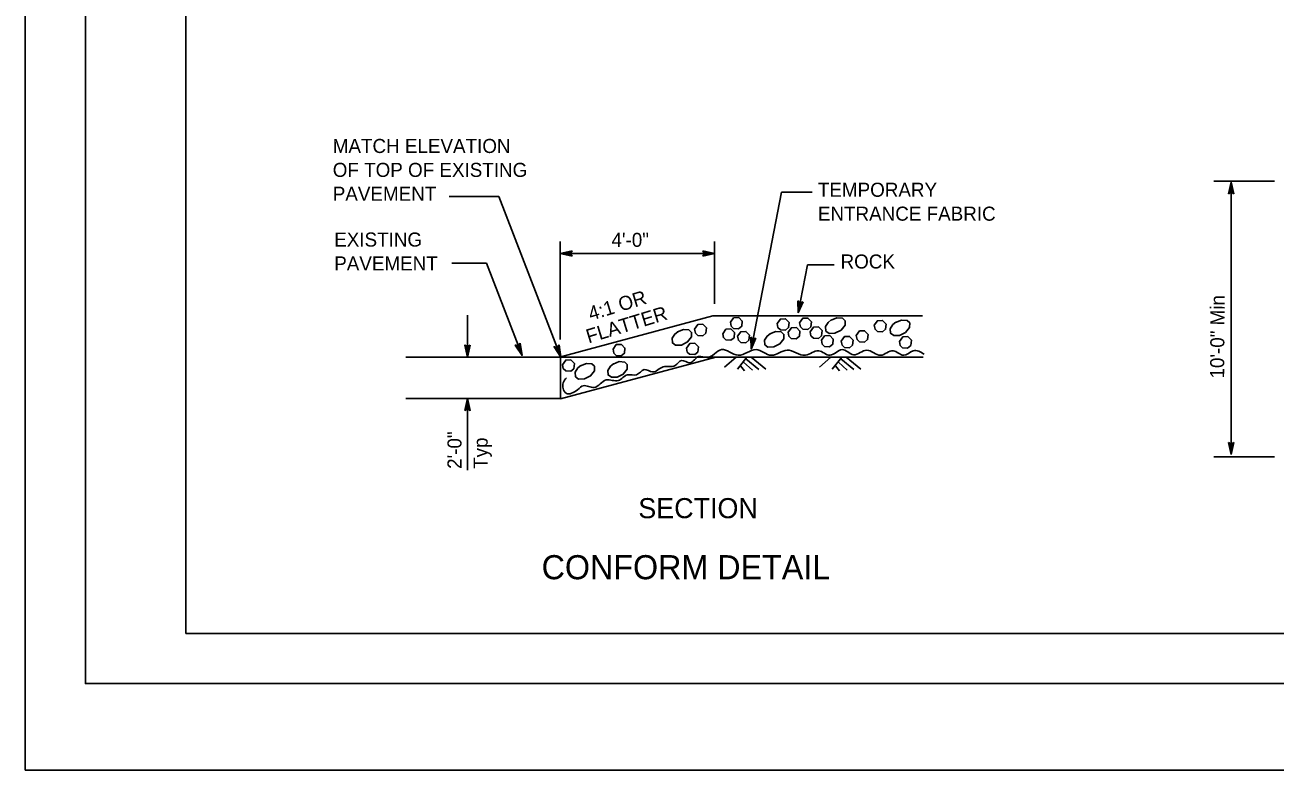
# Model space of a CAD drawing. Extents: x -894 to 866, y -472 to 714.
# Drawn here: x -894 to -272, y -472 to -102 of the extents above; entities that cross this region are included whole.
import ezdxf

# ---------------------------------------------------------------- set-up
doc = ezdxf.new("R2010")
doc.units = 0
for name, color, linetype in [('border_PLOTTING-ELEMENTS', 7, 'Continuous'), ('border_rw_22x34_Cut_Lines', 7, 'Continuous'), ('border_SHEET', 7, 'Continuous'), ('temp_CONSTRUCTION', 7, 'Continuous'), ('temp_CONSTRUCTION-anno', 7, 'Continuous')]:
    doc.layers.add(name, color=color, linetype=linetype)

msp = doc.modelspace()

# ---------------------------------------------------------------- linework, layer by layer
at = {"layer": 'border_PLOTTING-ELEMENTS'}
for points in [[(-894.04, -472.44), (865.96, -472.44), (865.96, 713.56), (-894.04, 713.56)], [(-864.04, 670.56), (835.96, 670.56), (835.96, -429.44), (-864.04, -429.44)]]:
    msp.add_lwpolyline(points, close=True, dxfattribs=at)
at = {"layer": 'border_rw_22x34_Cut_Lines'}
msp.add_lwpolyline([(-864.04, 670.56), (835.96, 670.56), (835.96, -429.44), (-864.04, -429.44)], close=True, dxfattribs=at)
at = {"layer": 'border_SHEET'}
for p, q in [((-814.04, -404.44), (-814.04, 645.56)), ((810.96, -404.44), (-814.04, -404.44))]:
    msp.add_line(p, q, dxfattribs=at)
at = {"layer": 'temp_CONSTRUCTION'}
for p, q in [((-628.3, -266.88), (-551.99, -246.33)), ((-551.99, -246.33), (-447.69, -246.33)), ((-704.61, -266.9), (-627.53, -266.9)), ((-627.72, -287.7), (-550.46, -266.9)), ((-627.72, -266.9), (-627.72, -287.47)), ((-627.72, -266.9), (-550.46, -266.9)), ((-550.46, -266.9), (-447.41, -266.9)), ((-540.42, -266.89), (-546.12, -271.96)), ((-546.12, -266.9), (-506.12, -266.9)), ((-535.02, -266.92), (-539.72, -272.91)), ((-532.82, -266.95), (-525.61, -272.88)), ((-493.23, -266.89), (-498.93, -271.96)), ((-498.93, -266.9), (-458.93, -266.9)), ((-487.83, -266.92), (-492.53, -272.91)), ((-485.63, -266.95), (-478.42, -272.88)), ((-538.22, -271.19), (-536.16, -273.72)), ((-536.66, -269.47), (-532.26, -273.48)), ((-535.48, -267.82), (-529.04, -273.13)), ((-491.03, -271.19), (-488.97, -273.72)), ((-489.47, -269.47), (-485.07, -273.48)), ((-488.29, -267.82), (-481.85, -273.13)), ((-704.61, -287.47), (-627.72, -287.47))]:
    msp.add_line(p, q, dxfattribs=at)
for points in [[(-543.19, -249.56), (-541.6, -247.3), (-539.06, -247.15), (-537.3, -248.98), (-537.55, -251.54), (-539.12, -252.85), (-541.62, -252.66), (-542.8, -251.52), (-543.18, -249.56)], [(-519.94, -250.19), (-518.35, -247.93), (-515.81, -247.78), (-514.05, -249.61), (-514.3, -252.18), (-515.87, -253.48), (-518.37, -253.3), (-519.55, -252.16), (-519.93, -250.19)], [(-508.78, -249.86), (-507.2, -247.59), (-504.66, -247.45), (-502.89, -249.28), (-503.15, -251.84), (-504.72, -253.15), (-507.22, -252.96), (-508.4, -251.82), (-508.78, -249.86)], [(-493.18, -248.47), (-490.21, -247.29), (-487.48, -247.53), (-486.18, -248.76), (-486.22, -250.98), (-488.19, -253.5), (-491.24, -255.02), (-494.11, -255.07), (-495.72, -253.92), (-495.87, -251.64), (-494.56, -249.59), (-493.06, -248.4)], [(-471.68, -251.03), (-470.09, -248.77), (-467.55, -248.63), (-465.79, -250.46), (-466.04, -253.02), (-467.61, -254.32), (-470.12, -254.14), (-471.3, -253), (-471.68, -251.03)], [(-461.05, -249.61), (-458.08, -248.43), (-455.35, -248.67), (-454.05, -249.9), (-454.09, -252.12), (-456.06, -254.63), (-459.11, -256.16), (-461.97, -256.21), (-463.59, -255.06), (-463.74, -252.77), (-462.43, -250.73), (-460.93, -249.53)], [(-569.52, -254.35), (-566.55, -253.17), (-563.82, -253.4), (-562.52, -254.64), (-562.56, -256.85), (-564.53, -259.37), (-567.58, -260.89), (-570.45, -260.94), (-572.06, -259.8), (-572.22, -257.51), (-570.9, -255.47), (-569.4, -254.27)], [(-561.04, -252.96), (-559.45, -250.7), (-556.92, -250.56), (-555.15, -252.39), (-555.41, -254.95), (-556.97, -256.25), (-559.48, -256.07), (-560.66, -254.93), (-561.04, -252.96)], [(-547.05, -255.25), (-545.47, -252.99), (-542.93, -252.84), (-541.16, -254.67), (-541.42, -257.24), (-542.99, -258.54), (-545.49, -258.36), (-546.67, -257.21), (-547.05, -255.25)], [(-539.66, -256.5), (-538.07, -254.24), (-535.53, -254.1), (-533.77, -255.92), (-534.02, -258.49), (-535.59, -259.79), (-538.1, -259.61), (-539.27, -258.47), (-539.66, -256.5)], [(-523.6, -255.31), (-520.63, -254.14), (-517.9, -254.37), (-516.6, -255.61), (-516.64, -257.82), (-518.61, -260.34), (-521.66, -261.86), (-524.53, -261.91), (-526.14, -260.77), (-526.29, -258.48), (-524.98, -256.44), (-523.48, -255.24)], [(-514.5, -254.56), (-512.91, -252.3), (-510.37, -252.15), (-508.61, -253.98), (-508.87, -256.55), (-510.43, -257.85), (-512.94, -257.67), (-514.12, -256.52), (-514.5, -254.56)], [(-503.53, -254.3), (-501.94, -252.04), (-499.4, -251.9), (-497.64, -253.72), (-497.89, -256.29), (-499.46, -257.59), (-501.96, -257.41), (-503.14, -256.27), (-503.52, -254.3)], [(-480.6, -256.16), (-479.01, -253.9), (-476.47, -253.76), (-474.71, -255.58), (-474.96, -258.15), (-476.53, -259.45), (-479.03, -259.27), (-480.21, -258.13), (-480.6, -256.16)], [(-601.58, -262.96), (-599.99, -260.7), (-597.45, -260.56), (-595.69, -262.38), (-595.94, -264.95), (-597.51, -266.25), (-600.02, -266.07), (-601.2, -264.93), (-601.58, -262.96)], [(-565.04, -262.39), (-563.45, -260.13), (-560.91, -259.99), (-559.15, -261.81), (-559.4, -264.38), (-560.97, -265.68), (-563.48, -265.5), (-564.65, -264.36), (-565.04, -262.39)], [(-497.96, -258.52), (-496.37, -256.26), (-493.83, -256.12), (-492.07, -257.95), (-492.32, -260.51), (-493.89, -261.81), (-496.4, -261.63), (-497.58, -260.49), (-497.96, -258.52)], [(-488.08, -258.96), (-486.49, -256.7), (-483.95, -256.56), (-482.19, -258.39), (-482.44, -260.95), (-484.01, -262.25), (-486.52, -262.07), (-487.69, -260.93), (-488.08, -258.96)], [(-459.13, -259.09), (-457.54, -256.83), (-455, -256.68), (-453.23, -258.51), (-453.49, -261.07), (-455.06, -262.38), (-457.56, -262.2), (-458.74, -261.05), (-459.12, -259.09)], [(-626.7, -270.68), (-625.11, -268.42), (-622.57, -268.27), (-620.81, -270.1), (-621.07, -272.66), (-622.63, -273.97), (-625.14, -273.78), (-626.32, -272.64), (-626.7, -270.68)], [(-617.77, -271.2), (-614.8, -270.02), (-612.06, -270.26), (-610.77, -271.49), (-610.81, -273.71), (-612.78, -276.23), (-615.82, -277.75), (-618.69, -277.8), (-620.31, -276.65), (-620.46, -274.36), (-619.15, -272.32), (-617.65, -271.12)], [(-601.5, -270.34), (-598.52, -269.16), (-595.79, -269.4), (-594.49, -270.63), (-594.54, -272.85), (-596.51, -275.37), (-599.55, -276.89), (-602.42, -276.94), (-604.04, -275.79), (-604.19, -273.51), (-602.88, -271.46), (-601.38, -270.27)]]:
    msp.add_lwpolyline(points, dxfattribs=at)
msp.add_spline([(-624.68, -277.14), (-626.39, -279.71), (-626.39, -282.57), (-624.96, -284.86), (-619.25, -283.14), (-616.4, -281.14), (-610.98, -282), (-604.98, -278.29), (-598.99, -278.57), (-594.42, -275.72), (-589.85, -275.72), (-586.14, -273.14), (-581.86, -274.29), (-576.72, -271.72), (-570.72, -271.15), (-567.58, -268.57), (-563.3, -269.72), (-559.02, -266.57), (-555.02, -267.15), (-547.6, -263.15), (-539.32, -266), (-530.47, -263.15), (-522.77, -266), (-515.06, -263.43), (-505.92, -266), (-499.36, -263.72), (-493.65, -266), (-487.65, -263.15), (-481.94, -265.72), (-475.38, -263.43), (-468.53, -266), (-462.25, -263.72), (-457.11, -266), (-452.26, -263.72), (-446.83, -265.43)], degree=3, dxfattribs=at)
at = {"layer": 'temp_CONSTRUCTION-anno'}
for p, q in [((-302.82, -179.24), (-272.67, -179.24)), ((-295.53, -185.65), (-294.22, -179.75)), ((-295.53, -185.65), (-294.22, -179.75)), ((-294.22, -179.75), (-294.22, -315.35)), ((-294.22, -179.75), (-294.22, -179.75)), ((-294.22, -179.75), (-292.91, -185.65)), ((-294.22, -179.75), (-294.22, -179.75)), ((-294.22, -179.75), (-292.91, -185.65)), ((-532.9, -262.98), (-517.87, -184.77)), ((-502.51, -184.77), (-517.87, -184.77)), ((-294.22, -184.87), (-295.53, -185.65)), ((-294.22, -184.87), (-295.53, -185.65)), ((-295.53, -185.65), (-295.53, -185.65)), ((-295.53, -185.65), (-295.53, -185.65)), ((-295.18, -185.44), (-294.22, -181.11)), ((-295.18, -185.44), (-294.22, -181.11)), ((-294.83, -185.21), (-294.22, -182.47)), ((-294.83, -185.21), (-294.22, -182.47)), ((-294.49, -185.04), (-294.22, -183.83)), ((-294.49, -185.04), (-294.22, -183.83)), ((-294.22, -182.47), (-293.6, -185.25)), ((-294.22, -182.47), (-293.6, -185.25)), ((-294.22, -183.83), (-293.96, -185.02)), ((-294.22, -183.83), (-293.96, -185.02)), ((-292.91, -185.65), (-294.22, -184.87)), ((-292.91, -185.65), (-294.22, -184.87)), ((-294.21, -181.12), (-293.26, -185.42)), ((-294.21, -181.12), (-293.26, -185.42)), ((-292.91, -185.65), (-292.91, -185.65)), ((-292.91, -185.65), (-292.91, -185.65)), ((-658.38, -186.96), (-683.15, -186.96)), ((-627.53, -266.9), (-658.38, -186.96)), ((-627.81, -258.17), (-627.81, -209.36)), ((-551.09, -209.36), (-551.09, -240.33)), ((-627.81, -215.32), (-621.91, -214.01)), ((-627.81, -215.32), (-551.09, -215.32)), ((-621.91, -216.64), (-627.81, -215.32)), ((-627.81, -215.32), (-627.81, -215.32)), ((-622.12, -216.29), (-626.45, -215.32)), ((-626.44, -215.32), (-622.14, -214.36)), ((-625.09, -215.32), (-622.31, -214.71)), ((-622.35, -215.93), (-625.09, -215.32)), ((-623.73, -215.32), (-622.54, -215.06)), ((-622.52, -215.59), (-623.73, -215.32)), ((-621.91, -214.01), (-622.69, -215.32)), ((-622.69, -215.32), (-621.91, -216.64)), ((-621.91, -214.01), (-621.91, -214.01)), ((-621.91, -216.64), (-621.91, -216.64)), ((-556.21, -215.32), (-557, -214)), ((-557, -214), (-557, -214)), ((-557, -214), (-551.09, -215.32)), ((-551.09, -215.32), (-557, -216.63)), ((-557, -216.63), (-556.21, -215.32)), ((-557, -216.63), (-557, -216.63)), ((-556.79, -214.35), (-552.45, -215.32)), ((-552.46, -215.32), (-556.77, -216.28)), ((-553.81, -215.32), (-556.59, -215.93)), ((-556.56, -214.71), (-553.81, -215.32)), ((-556.38, -215.05), (-555.17, -215.32)), ((-555.17, -215.32), (-556.36, -215.58)), ((-551.09, -215.32), (-551.09, -215.32)), ((-664.55, -220.14), (-681.69, -220.14)), ((-646.85, -266.05), (-664.55, -220.14)), ((-509.44, -244.91), (-504.83, -220.9)), ((-491.62, -220.9), (-504.83, -220.9)), ((-509.44, -244.91), (-509.61, -238.86)), ((-509.61, -238.86), (-509.61, -238.86)), ((-509.61, -238.86), (-508.48, -239.88)), ((-507.03, -239.36), (-509.44, -244.91)), ((-509.19, -243.57), (-509.31, -239.16)), ((-507.42, -239.5), (-509.19, -243.58)), ((-508.93, -242.24), (-509.01, -239.39)), ((-507.81, -239.66), (-508.93, -242.24)), ((-508.67, -240.91), (-508.7, -239.69)), ((-508.18, -239.77), (-508.67, -240.91)), ((-508.48, -239.88), (-507.03, -239.36)), ((-507.03, -239.36), (-507.03, -239.36)), ((-673.95, -266.9), (-673.95, -246)), ((-509.44, -244.91), (-509.44, -244.91)), ((-675.28, -260.9), (-675.28, -260.9)), ((-672.61, -260.9), (-672.61, -260.9)), ((-650.25, -260.93), (-650.25, -260.93)), ((-647.76, -259.97), (-647.76, -259.97)), ((-628.44, -260.82), (-628.44, -260.82)), ((-532.9, -262.98), (-533.07, -256.93)), ((-533.07, -256.93), (-533.07, -256.93)), ((-533.07, -256.93), (-531.93, -257.95)), ((-530.49, -257.43), (-532.9, -262.98)), ((-532.64, -261.63), (-532.76, -257.22)), ((-530.87, -257.57), (-532.64, -261.64)), ((-532.38, -260.31), (-532.46, -257.46)), ((-531.26, -257.73), (-532.38, -260.31)), ((-532.12, -258.97), (-532.16, -257.75)), ((-531.63, -257.84), (-532.12, -258.97)), ((-531.93, -257.95), (-530.49, -257.43)), ((-530.49, -257.43), (-530.49, -257.43)), ((-673.95, -266.9), (-673.95, -266.9)), ((-646.85, -266.05), (-646.85, -266.05)), ((-630.93, -261.78), (-630.93, -261.78)), ((-627.53, -266.9), (-627.53, -266.9)), ((-532.9, -262.98), (-532.9, -262.98)), ((-673.95, -323.14), (-673.95, -287.47)), ((-673.95, -287.47), (-673.95, -287.47)), ((-675.29, -293.47), (-675.29, -293.47)), ((-672.62, -293.47), (-672.62, -293.47)), ((-294.22, -315.35), (-295.53, -309.45)), ((-295.53, -309.45), (-295.53, -309.45)), ((-295.53, -309.45), (-294.22, -310.23)), ((-294.22, -313.98), (-295.17, -309.68)), ((-294.21, -312.63), (-294.83, -309.85)), ((-294.21, -311.27), (-294.48, -310.08)), ((-294.22, -310.23), (-292.9, -309.45)), ((-292.9, -309.45), (-294.22, -315.35)), ((-293.25, -309.66), (-294.22, -313.99)), ((-293.6, -309.89), (-294.21, -312.63)), ((-293.94, -310.06), (-294.21, -311.27)), ((-292.9, -309.45), (-292.9, -309.45)), ((-302.82, -316.5), (-272.67, -316.5)), ((-294.22, -315.35), (-294.22, -315.35))]:
    msp.add_line(p, q, dxfattribs=at)
for points in [[(-672.61, -260.9), (-673.95, -266.9), (-675.28, -260.9), (-674.93, -261.11), (-673.95, -265.51), (-672.96, -261.11), (-673.32, -261.32), (-673.95, -264.14), (-674.57, -261.33), (-674.22, -261.54), (-673.95, -262.75), (-673.67, -261.53), (-673.95, -261.7), (-675.28, -260.9), (-673.95, -261.7)], [(-647.76, -259.97), (-646.85, -266.05), (-650.25, -260.93), (-649.85, -261), (-647.36, -264.75), (-648.02, -260.3), (-648.27, -260.62), (-647.85, -263.47), (-649.44, -261.07), (-649.03, -261.15), (-648.34, -262.18), (-648.53, -260.95), (-648.72, -261.2), (-650.25, -260.93), (-648.72, -261.2)], [(-628.44, -260.82), (-627.53, -266.9), (-630.94, -261.78), (-630.53, -261.85), (-628.04, -265.6), (-628.7, -261.14), (-628.95, -261.47), (-628.53, -264.32), (-630.12, -261.92), (-629.71, -261.99), (-629.02, -263.03), (-629.21, -261.8), (-629.41, -262.05), (-630.94, -261.78), (-629.41, -262.05)], [(-675.29, -293.47), (-673.95, -287.47), (-672.62, -293.47), (-672.97, -293.25), (-673.95, -288.86), (-674.93, -293.26), (-674.58, -293.04), (-673.95, -290.23), (-673.33, -293.04), (-673.68, -292.83), (-673.95, -291.61), (-674.23, -292.83), (-673.95, -292.67), (-672.62, -293.47), (-673.95, -292.67)]]:
    msp.add_lwpolyline(points, close=True, dxfattribs=at)

# ---------------------------------------------------------------- texts
for s, height, p in [('MATCH ELEVATION', 7, (-740.99, -165.29)), ('OF TOP OF EXISTING', 7, (-740.99, -177.19)), ('TEMPORARY', 7, (-499.71, -187.09)), ('PAVEMENT', 7, (-740.99, -189.09)), ('ENTRANCE FABRIC', 7, (-499.71, -198.99)), ('EXISTING', 7, (-740.26, -211.88)), ('4\'-0"', 7, (-602.37, -212.03)), ('PAVEMENT', 7, (-740.26, -223.78)), ('ROCK', 7, (-488.43, -222.8)), ('SECTION', 10, (-589.02, -347.09)), ('CONFORM DETAIL', 12, (-637.11, -377.48))]:
    msp.add_text(s, height=height, dxfattribs=at).set_placement(p)
for s, rotation, p in [('4:1 OR', 16.90968, (-612.67, -248.82)), ('FLATTER', 16.90968, (-613.76, -260.12)), ('10\'-0" Min', 89.6363, (-297.66, -277.57)), ('2\'-0"', 90, (-676.95, -322.54)), ('Typ', 90, (-663.95, -322.54))]:
    msp.add_text(s, height=7, rotation=rotation, dxfattribs=at).set_placement(p)

doc.saveas('drawing.dxf')
